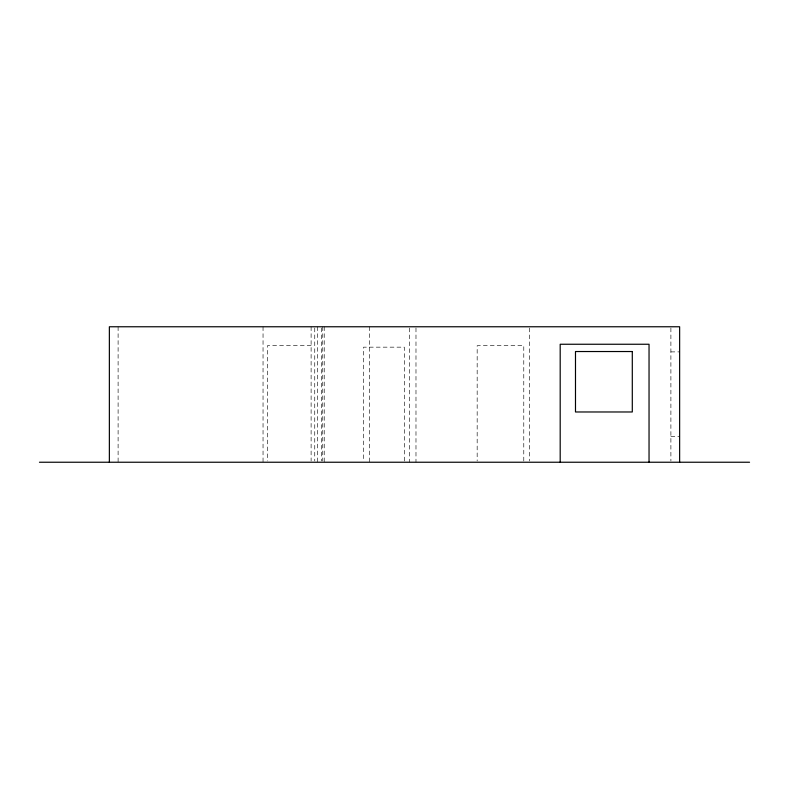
<?xml version="1.0" encoding="UTF-8"?>
<svg xmlns="http://www.w3.org/2000/svg" width="789" height="789" viewBox="0 0 789 789"><rect width="100%" height="100%" fill="white"/><g stroke="black" fill="none" stroke-linecap="round" stroke-linejoin="round"><path stroke-width="0.59" stroke-dasharray="3.94 2.96" d="M311.113 345.7L267.412 345.7L267.412 461.003M670.897 351.894L679.635 351.894M670.897 436.376L679.635 436.376M670.897 327.997L670.897 461.003M529.597 327.997L529.597 461.003M523.778 461.003L523.778 345.7L477.167 345.7L477.167 461.003M415.981 327.997L415.981 462.236M409.432 327.997L409.432 462.236M404.333 461.013L404.333 347.16L363.551 347.16L363.551 461.013M369.37 326.764L369.37 462.236M324.22 326.764L324.22 462.236M322.76 326.764L322.76 461.003M321.301 327.997L321.301 461.003M317.661 326.764L317.661 462.236M314.752 327.997L314.752 461.003M311.113 326.764L311.113 461.003M263.043 326.764L263.043 462.236M118.103 326.764L118.103 462.236"/><path stroke-width="1.18" d="M39.45 462.236L749.55 462.236M679.635 462.236L679.635 326.764L109.365 326.764L109.365 462.236M649.041 462.236L649.041 344.251L560.19 344.251L560.19 462.236M632.295 351.529L575.487 351.529L575.487 411.976L632.295 411.976L632.295 351.529"/></g></svg>
